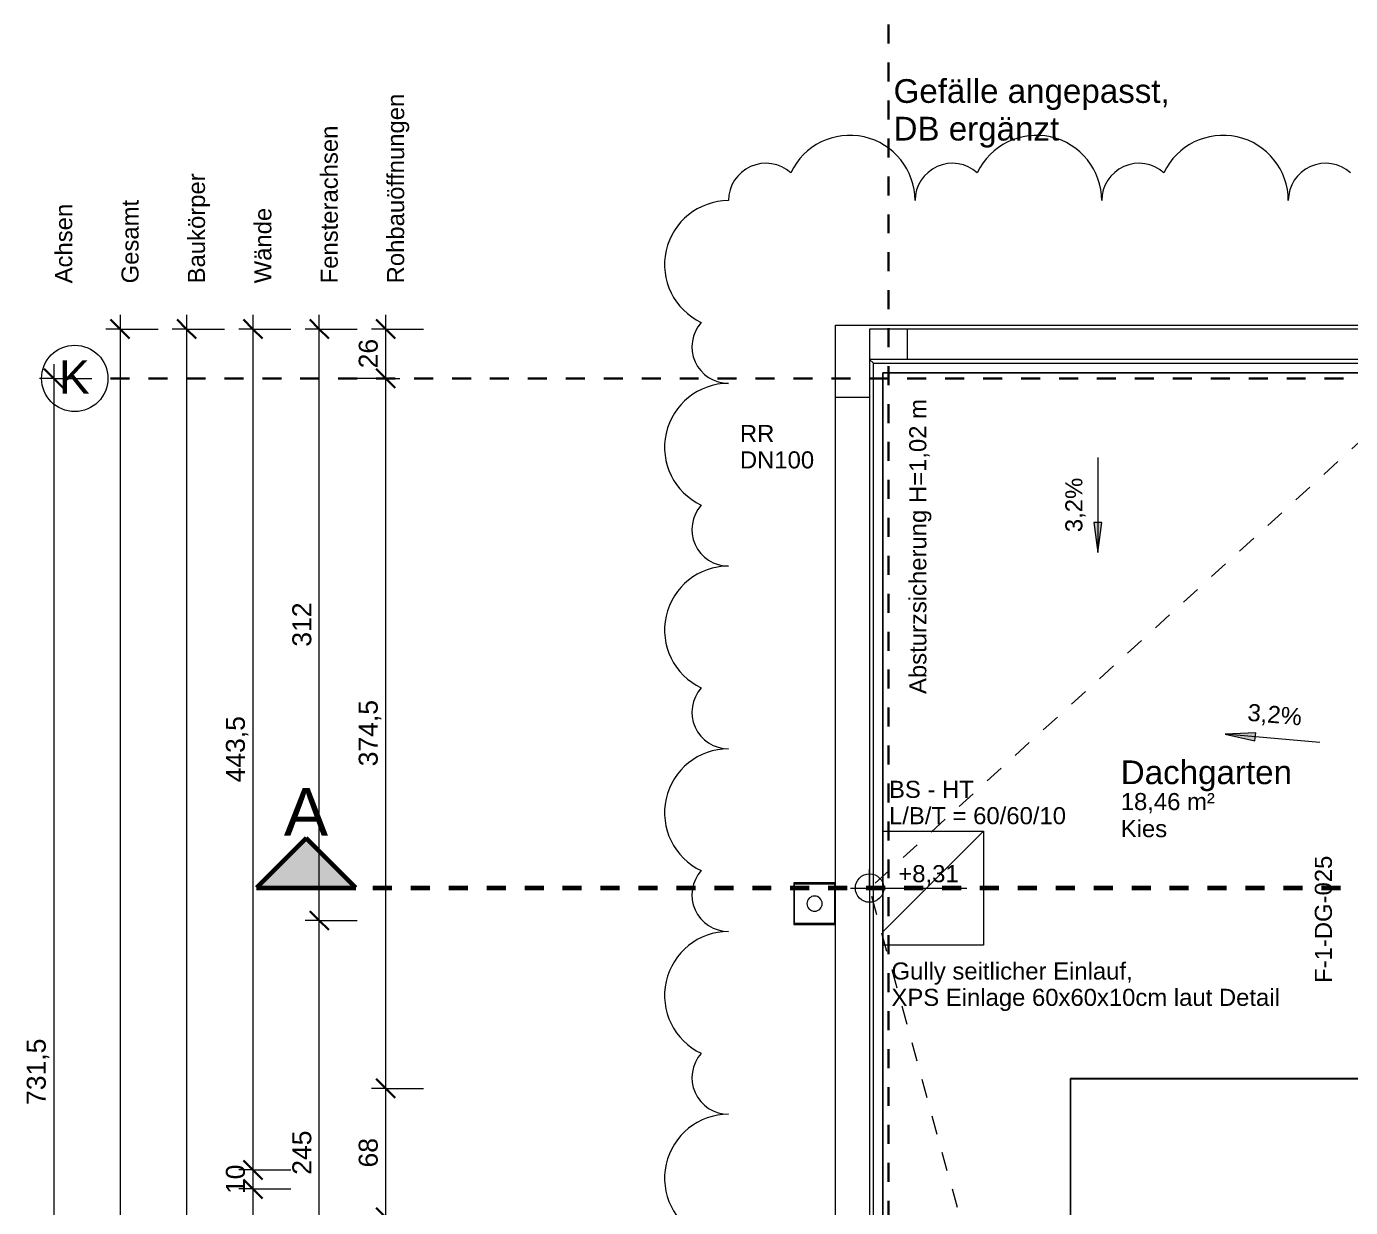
# Model space of a CAD drawing. Header units: metres. Extents: x 3.3 to 48.5, y 58.8 to 100.4.
# Drawn here: x 3.38 to 10.36, y 83.19 to 89.41 of the extents above; entities that cross this region are included whole.
import ezdxf

# ---------------------------------------------------------------- set-up
doc = ezdxf.new("R2010")
doc.units = ezdxf.units.M
for name, pattern in [('Achse', [0.009, 0.005, -0.002, 0, -0.002]), ('Strich Punkt Mittel', [0.015875, 0.00635, -0.004763, 0, -0.004763]), ('Verdeckt', [0.003, 0.002, -0.001])]:
    doc.linetypes.add(name, pattern=pattern)
for name, color, linetype, lineweight in [('A-DETL-HDLN', 90, 'Verdeckt', 5), ('A-FLOR-HRAL', 11, 'Continuous', 5), ('A-GLAZ-IDEN_', 152, 'Continuous', 9), ('A_2D', 7, 'Continuous', 13), ('A_Bemassung-50_', 4, 'Continuous', 9), ('A_Bemassung_', 4, 'Continuous', 9), ('A_Beschriftung_', 7, 'Continuous', 9), ('A_Bodenschlitz', 7, 'Continuous', 5), ('A_Decken', 8, 'Continuous', 13), ('A_Gelaender', 7, 'Continuous', 13), ('A_Raeume', 7, 'Continuous', 13), ('A_Raeume_', 7, 'Continuous', 5), ('A_Raeume_Beschriftung_', 7, 'Continuous', 9), ('A_Raster_', 1, 'Continuous', 9), ('A_Waende', 7, 'Continuous', 13), ('G-ANNO-DIMS_', 111, 'Continuous', 9), ('G-ANNO-REVC-IDEN_', 71, 'Continuous', 9), ('G-ANNO-REVC_', 71, 'Continuous', 9), ('G-ANNO-SYMB_', 111, 'Continuous', 9), ('M-EQPM', 50, 'Continuous', 5), ('Text', 130, 'Continuous', 9)]:
    doc.layers.add(name, color=color, linetype=linetype, lineweight=lineweight)
doc.styles.add('Arial_1', font='arial.ttf', dxfattribs={"height": 0.175})
doc.styles.add('Arial_2', font='arial.ttf', dxfattribs={"height": 0.09})
doc.styles.add('Arial_3', font='arial.ttf', dxfattribs={"height": 0.125})
doc.styles.add('Arial_5', font='arial.ttf', dxfattribs={"height": 0.1})
doc.styles.add('Arial_8', font='arial.ttf', dxfattribs={"height": 0.25})
doc.styles.add('Arial_9', font='arial.ttf', dxfattribs={"height": 0.0018})
doc.dimstyles.new('WGA-Bemaßung', dxfattribs={"dimscale": 0.3048, "dimtxt": 0.102026, "dimasz": 0.328084, "dimexe": 0.246063, "dimexo": 0.0625, "dimgap": 0.04101, "dimtad": 1, "dimdec": 1, "dimlfac": 100, "dimrnd": 0.5, "dimdsep": 46, "dimtxsty": 'Arial_5', "dimblk1": 'OBLIQUE', "dimblk2": 'OBLIQUE', "dimsah": 1, "dimcen": 0.09, "dimdle": 0.246063, "dimazin": 2, "dimtfac": 1, "dimtdec": 4, "dimtix": 1, "dimtmove": 0, "dimatfit": 3, "dimfxl": 0.656168, "dimfxlon": 1, "dimtvp": 1, "dimtolj": 1, "dimtzin": 0, "dimarcsym": 2})

# ---------------------------------------------------------------- blocks, each defined once
blk = doc.blocks.new('Geländer - Geländer-3410059-263_PP_03DG_BT1')
at = {"layer": 'A_Gelaender', "lineweight": 5}
blk.add_line((7.8427, 87.638), (7.8227, 87.658), dxfattribs=at)
blk = doc.blocks.new('Typ des oberen Holms - Oberer Geländerholm_Innen_-3410094-263_PP_03DG_BT1')
at = {"layer": 'A_Gelaender', "lineweight": 5}
for p, q in [((7.8427, 70.998), (7.8427, 87.638)), ((7.8427, 87.638), (10.8827, 87.638)), ((7.8927, 87.588), (7.8927, 71.048)), ((10.8827, 87.588), (7.8927, 87.588))]:
    blk.add_line(p, q, dxfattribs=at)
blk = doc.blocks.new('Typ des oberen Holms - Oberer Geländerholm_Innen_-V1-263_PP_03DG_BT1')
at = {"layer": 'A_Gelaender', "lineweight": 5}
for p, q in [((7.8427, 87.638), (10.8827, 87.638)), ((7.8427, 70.998), (7.8427, 87.638)), ((7.8927, 87.588), (10.8827, 87.588)), ((7.8927, 71.048), (7.8927, 87.588))]:
    blk.add_line(p, q, dxfattribs=at)
blk = doc.blocks.new('HLS_Wasserfangkasten - HLS_Wasserfangkasten-10979366-263_PP_03DG_BT1')
at = {"layer": 'M-EQPM'}
for p, q in [((-0.11, 0.11), (-0.11, -0.11)), ((-0.105, -0.105), (-0.105, 0.105)), ((-0.105, 0.105), (0.105, 0.105)), ((0.105, 0.105), (0.105, -0.105)), ((0.11, -0.11), (0.11, 0.11)), ((-0.11, -0.11), (0.11, -0.11)), ((0.105, -0.105), (-0.105, -0.105))]:
    blk.add_line(p, q, dxfattribs=at)
for start, end in [(360, 180), (180, 360)]:
    blk.add_arc((0, 0), 0.04, start, end, dxfattribs=at)
blk = doc.blocks.new('Allg_BS - HKLS-V68-263_PP_03DG_BT1')
at = {"layer": 'A_Bodenschlitz'}
for p, q in [((-0.2294, -0.2985), (0.3006, 0.2315)), ((-0.2294, 0.2315), (0.3006, 0.2315)), ((-0.2294, -0.2985), (0.3006, 0.2315)), ((-0.2294, 0.2315), (0.3006, 0.2315)), ((0.3006, 0.2315), (0.3006, -0.3685)), ((0.3006, 0.2315), (0.3006, -0.3685)), ((0.3006, -0.3685), (-0.2294, -0.3685)), ((0.3006, -0.3685), (-0.2294, -0.3685))]:
    blk.add_line(p, q, dxfattribs=at)
blk = doc.blocks.new('Raster - BS_Achse-112124-263_PP_03DG_BT1')
at = {"layer": 'A_Beschriftung_'}
blk.add_circle((0, 0), 0.0035, dxfattribs=at)
blk = doc.blocks.new('DIMBLOCK33-263_PP_03DG_BT1')
at = {"layer": 'A_Bemassung-50_', "lineweight": 35, "transparency": 16777216}
for p, q in [((3.5217, 87.558), (3.4717, 87.608)), ((3.5217, 87.558), (3.5717, 87.508)), ((3.5217, 80.2455), (3.4717, 80.2955)), ((3.5217, 80.2455), (3.5717, 80.1955))]:
    blk.add_line(p, q, dxfattribs=at)
at = {"layer": 'A_Bemassung-50_', "transparency": 16777216}
for p, q in [((3.5217, 87.633), (3.5217, 80.2455)), ((3.5217, 87.558), (3.4467, 87.558)), ((3.5217, 87.558), (3.7217, 87.558)), ((3.5217, 80.2455), (3.4467, 80.2455)), ((3.5217, 80.2455), (3.7217, 80.2455))]:
    blk.add_line(p, q, dxfattribs=at)
at = {"layer": 'A_Bemassung-50_', "color": 0, "transparency": 16777216, "insert": (3.3794, 83.7283), "char_height": 0.1, "width": 0.416266, "attachment_point": 1, "rotation": 90, "line_spacing_factor": 0.941778, "style": 'Arial_5'}
blk.add_mtext('731,5', dxfattribs=at)
blk = doc.blocks.new('_Oblique')
at = {"color": 0, "linetype": 'ByBlock', "lineweight": -2}
blk.add_line((-0.5, -0.5), (0.5, 0.5), dxfattribs=at)
blk = doc.blocks.new('DIMBLOCK61-263_PP_03DG_BT1')
at = {"layer": 'A_Bemassung-50_', "lineweight": 35, "transparency": 16777216}
for p, q in [((4.9217, 84.7005), (4.8717, 84.7505)), ((4.9217, 84.7005), (4.9717, 84.6505)), ((4.9217, 82.2505), (4.8717, 82.3005)), ((4.9217, 82.2505), (4.9717, 82.2005))]:
    blk.add_line(p, q, dxfattribs=at)
at = {"layer": 'A_Bemassung-50_', "transparency": 16777216}
for p, q in [((4.9217, 84.7005), (4.8467, 84.7005)), ((4.9217, 82.2505), (4.9217, 84.7005)), ((4.9217, 84.7005), (5.1217, 84.7005)), ((4.9217, 82.2505), (4.8467, 82.2505)), ((4.9217, 82.2505), (5.1217, 82.2505))]:
    blk.add_line(p, q, dxfattribs=at)
at = {"layer": 'A_Bemassung-50_', "color": 0, "transparency": 16777216, "insert": (4.7794, 83.3601), "char_height": 0.1, "width": 0.276883, "attachment_point": 1, "rotation": 90, "line_spacing_factor": 0.941778, "style": 'Arial_5'}
blk.add_mtext('245', dxfattribs=at)
blk = doc.blocks.new('DIMBLOCK62-263_PP_03DG_BT1')
at = {"layer": 'A_Bemassung-50_', "transparency": 16777216}
for p, q in [((4.9217, 84.7005), (4.9217, 87.893)), ((4.9217, 87.818), (4.8467, 87.818)), ((4.9217, 87.818), (5.1217, 87.818)), ((4.9217, 84.7005), (4.8467, 84.7005)), ((4.9217, 84.7005), (5.1217, 84.7005))]:
    blk.add_line(p, q, dxfattribs=at)
at = {"layer": 'A_Bemassung-50_', "lineweight": 35, "transparency": 16777216}
for p, q in [((4.9217, 87.818), (4.8717, 87.868)), ((4.9217, 87.818), (4.9717, 87.768)), ((4.9217, 84.7005), (4.8717, 84.7505)), ((4.9217, 84.7005), (4.9717, 84.6505))]:
    blk.add_line(p, q, dxfattribs=at)
at = {"layer": 'A_Bemassung-50_', "color": 0, "transparency": 16777216, "insert": (4.7794, 86.1439), "char_height": 0.1, "width": 0.276883, "attachment_point": 1, "rotation": 90, "line_spacing_factor": 0.941778, "style": 'Arial_5'}
blk.add_mtext('312', dxfattribs=at)
blk = doc.blocks.new('DIMBLOCK63-263_PP_03DG_BT1')
at = {"layer": 'A_Bemassung-50_', "transparency": 16777216}
for p, q in [((4.5717, 87.893), (4.5717, 83.3855)), ((4.5717, 87.818), (4.4967, 87.818)), ((4.5717, 87.818), (4.7717, 87.818)), ((4.5717, 83.3855), (4.4967, 83.3855)), ((4.5717, 83.3855), (4.7717, 83.3855))]:
    blk.add_line(p, q, dxfattribs=at)
at = {"layer": 'A_Bemassung-50_', "lineweight": 35, "transparency": 16777216}
for p, q in [((4.5717, 87.818), (4.5217, 87.868)), ((4.5717, 87.818), (4.6217, 87.768)), ((4.5717, 83.3855), (4.5217, 83.4355)), ((4.5717, 83.3855), (4.6217, 83.3355))]:
    blk.add_line(p, q, dxfattribs=at)
at = {"layer": 'A_Bemassung-50_', "color": 0, "transparency": 16777216, "insert": (4.4294, 85.4283), "char_height": 0.1, "width": 0.416266, "attachment_point": 1, "rotation": 90, "line_spacing_factor": 0.941778, "style": 'Arial_5'}
blk.add_mtext('443,5', dxfattribs=at)
blk = doc.blocks.new('DIMBLOCK64-263_PP_03DG_BT1')
at = {"layer": 'A_Bemassung-50_', "lineweight": 35, "transparency": 16777216}
for p, q in [((4.5717, 83.3855), (4.5217, 83.4355)), ((4.5717, 83.3855), (4.6217, 83.3355)), ((4.5717, 83.2855), (4.5217, 83.3355)), ((4.5717, 83.2855), (4.6217, 83.2355))]:
    blk.add_line(p, q, dxfattribs=at)
at = {"layer": 'A_Bemassung-50_', "transparency": 16777216}
for p, q in [((4.5717, 83.3855), (4.4967, 83.3855)), ((4.5717, 83.3855), (4.5717, 83.2855)), ((4.5717, 83.3855), (4.7717, 83.3855)), ((4.5717, 83.2855), (4.4967, 83.2855)), ((4.5717, 83.2855), (4.7717, 83.2855))]:
    blk.add_line(p, q, dxfattribs=at)
at = {"layer": 'A_Bemassung-50_', "color": 0, "transparency": 16777216, "insert": (4.4294, 83.2586), "char_height": 0.1, "width": 0.184588, "attachment_point": 1, "rotation": 90, "line_spacing_factor": 0.941778, "style": 'Arial_5'}
blk.add_mtext('10', dxfattribs=at)
blk = doc.blocks.new('DIMBLOCK65-263_PP_03DG_BT1')
at = {"layer": 'A_Bemassung-50_', "transparency": 16777216}
for p, q in [((4.5717, 83.2855), (4.4967, 83.2855)), ((4.5717, 83.2855), (4.5717, 78.1641)), ((4.5717, 83.2855), (4.7717, 83.2855)), ((4.5717, 78.1641), (4.4967, 78.1641)), ((4.5717, 78.1641), (4.7717, 78.1641))]:
    blk.add_line(p, q, dxfattribs=at)
at = {"layer": 'A_Bemassung-50_', "lineweight": 35, "transparency": 16777216}
for p, q in [((4.5717, 83.2855), (4.5217, 83.3355)), ((4.5717, 83.2855), (4.6217, 83.2355)), ((4.5717, 78.1641), (4.5217, 78.2141)), ((4.5717, 78.1641), (4.6217, 78.1141))]:
    blk.add_line(p, q, dxfattribs=at)
at = {"layer": 'A_Bemassung-50_', "color": 0, "transparency": 16777216, "insert": (4.4294, 80.6094), "char_height": 0.1, "width": 0.276883, "attachment_point": 1, "rotation": 90, "line_spacing_factor": 0.941778, "style": 'Arial_5'}
blk.add_mtext('512', dxfattribs=at)
blk = doc.blocks.new('DIMBLOCK72-263_PP_03DG_BT1')
at = {"layer": 'A_Bemassung-50_', "transparency": 16777216}
for p, q in [((3.8717, 87.893), (3.8717, 70.723)), ((3.8717, 87.818), (3.7967, 87.818)), ((3.8717, 87.818), (4.0717, 87.818)), ((3.8717, 70.798), (3.7967, 70.798)), ((3.8717, 70.798), (4.0717, 70.798))]:
    blk.add_line(p, q, dxfattribs=at)
at = {"layer": 'A_Bemassung-50_', "lineweight": 35, "transparency": 16777216}
for p, q in [((3.8717, 87.818), (3.8217, 87.868)), ((3.8717, 87.818), (3.9217, 87.768)), ((3.8717, 70.798), (3.8217, 70.848)), ((3.8717, 70.798), (3.9217, 70.748))]:
    blk.add_line(p, q, dxfattribs=at)
at = {"layer": 'A_Bemassung-50_', "color": 0, "transparency": 16777216, "insert": (3.7294, 79.1542), "char_height": 0.1, "width": 0.369177, "attachment_point": 1, "rotation": 90, "line_spacing_factor": 0.941778, "style": 'Arial_5'}
blk.add_mtext('1702', dxfattribs=at)
blk = doc.blocks.new('DIMBLOCK73-263_PP_03DG_BT1')
at = {"layer": 'A_Bemassung-50_', "transparency": 16777216}
for p, q in [((4.2217, 87.893), (4.2217, 73.738)), ((4.2217, 87.818), (4.1467, 87.818)), ((4.2217, 87.818), (4.4217, 87.818)), ((4.2217, 73.738), (4.1467, 73.738)), ((4.2217, 73.738), (4.4217, 73.738))]:
    blk.add_line(p, q, dxfattribs=at)
at = {"layer": 'A_Bemassung-50_', "lineweight": 35, "transparency": 16777216}
for p, q in [((4.2217, 87.818), (4.1717, 87.868)), ((4.2217, 87.818), (4.2717, 87.768)), ((4.2217, 73.738), (4.1717, 73.788)), ((4.2217, 73.738), (4.2717, 73.688))]:
    blk.add_line(p, q, dxfattribs=at)
at = {"layer": 'A_Bemassung-50_', "color": 0, "transparency": 16777216, "insert": (4.0794, 80.6242), "char_height": 0.1, "width": 0.369177, "attachment_point": 1, "rotation": 90, "line_spacing_factor": 0.941778, "style": 'Arial_5'}
blk.add_mtext('1408', dxfattribs=at)
blk = doc.blocks.new('Schnitt - 100_Gebaeudeschnitt-1260755-263_PP_03DG_BT1')
at = {"layer": 'G-ANNO-SYMB_'}
blk.add_hatch(color=256, dxfattribs=at).paths.add_polyline_path([(-0.00829, 0), (-0.00305, 0.00525), (0.0022, 0)])
at = {"layer": 'G-ANNO-SYMB_', "lineweight": 70}
for p, q in [((-0.00305, 0.00525), (-0.00829, 0)), ((0.0022, 0), (-0.00305, 0.00525)), ((-0.00829, 0), (0.0022, 0))]:
    blk.add_line(p, q, dxfattribs=at)
blk = doc.blocks.new('DIMBLOCK314-263_PP_03DG_BT1')
at = {"layer": 'A_Bemassung-50_', "lineweight": 35, "transparency": 16777216}
for p, q in [((5.2717, 83.8155), (5.2217, 83.8655)), ((5.2717, 83.8155), (5.3217, 83.7655)), ((5.2717, 83.1355), (5.2217, 83.1855)), ((5.2717, 83.1355), (5.3217, 83.0855))]:
    blk.add_line(p, q, dxfattribs=at)
at = {"layer": 'A_Bemassung-50_', "transparency": 16777216}
for p, q in [((5.2717, 83.8155), (5.1967, 83.8155)), ((5.2717, 83.1355), (5.2717, 83.8155)), ((5.2717, 83.8155), (5.4717, 83.8155)), ((5.2717, 83.1355), (5.1967, 83.1355)), ((5.2717, 83.1355), (5.4717, 83.1355))]:
    blk.add_line(p, q, dxfattribs=at)
at = {"layer": 'A_Bemassung-50_', "color": 0, "transparency": 16777216, "insert": (5.1294, 83.3986), "char_height": 0.1, "width": 0.184588, "attachment_point": 1, "rotation": 90, "line_spacing_factor": 0.941778, "style": 'Arial_5'}
blk.add_mtext('68', dxfattribs=at)
blk = doc.blocks.new('DIMBLOCK315-263_PP_03DG_BT1')
at = {"layer": 'A_Bemassung-50_', "lineweight": 35, "transparency": 16777216}
for p, q in [((5.2717, 87.558), (5.2217, 87.608)), ((5.2717, 87.558), (5.3217, 87.508)), ((5.2717, 83.8155), (5.2217, 83.8655)), ((5.2717, 83.8155), (5.3217, 83.7655))]:
    blk.add_line(p, q, dxfattribs=at)
at = {"layer": 'A_Bemassung-50_', "transparency": 16777216}
for p, q in [((5.2717, 87.558), (5.0717, 87.558)), ((5.2717, 83.8155), (5.2717, 87.558)), ((5.2717, 87.558), (5.3467, 87.558)), ((5.2717, 83.8155), (5.1967, 83.8155)), ((5.2717, 83.8155), (5.4717, 83.8155))]:
    blk.add_line(p, q, dxfattribs=at)
at = {"layer": 'A_Bemassung-50_', "color": 0, "transparency": 16777216, "insert": (5.1294, 85.5133), "char_height": 0.1, "width": 0.416266, "attachment_point": 1, "rotation": 90, "line_spacing_factor": 0.941778, "style": 'Arial_5'}
blk.add_mtext('374,5', dxfattribs=at)
blk = doc.blocks.new('DIMBLOCK316-263_PP_03DG_BT1')
at = {"layer": 'A_Bemassung-50_', "transparency": 16777216}
for p, q in [((5.2717, 87.558), (5.2717, 87.893)), ((5.2717, 87.818), (5.1967, 87.818)), ((5.2717, 87.818), (5.4717, 87.818)), ((5.2717, 87.558), (5.0717, 87.558)), ((5.2717, 87.558), (5.3467, 87.558))]:
    blk.add_line(p, q, dxfattribs=at)
at = {"layer": 'A_Bemassung-50_', "lineweight": 35, "transparency": 16777216}
for p, q in [((5.2717, 87.818), (5.2217, 87.868)), ((5.2717, 87.818), (5.3217, 87.768)), ((5.2717, 87.558), (5.2217, 87.608)), ((5.2717, 87.558), (5.3217, 87.508))]:
    blk.add_line(p, q, dxfattribs=at)
at = {"layer": 'A_Bemassung-50_', "color": 0, "transparency": 16777216, "insert": (5.1294, 87.6111), "char_height": 0.1, "width": 0.184588, "attachment_point": 1, "rotation": 90, "line_spacing_factor": 0.941778, "style": 'Arial_5'}
blk.add_mtext('26', dxfattribs=at)
blk = doc.blocks.new('BS_Maßkette_AT_PP - oben oder links-9573065-263_PP_03DG_BT1')
at = {"layer": 'A_Beschriftung_', "char_height": 0.0018, "attachment_point": 1, "style": 'Arial_9'}
for s, insert, width in [('Achsen', (0, 0.00022), 0.0099409), ('Gesamt', (0, -0.00678), 0.0102616), ('Baukörper', (0, -0.01378), 0.0137089), ('Wände', (0, -0.02078), 0.0096203), ('Fensterachsen', (0, -0.02778), 0.019481), ('Rohbauöffnungen', (0, -0.03478), 0.0238101)]:
    blk.add_mtext(s, dxfattribs=dict(at, insert=insert, width=width))
blk = doc.blocks.new('Höhenkoten - 018-55644-263_PP_03DG_BT1')
at = {"layer": 'G-ANNO-DIMS_'}
for p, q in [((0, 0), (0, 0.002)), ((-0.002, 0), (0.01024, 0)), ((0, 0), (0, -0.002))]:
    blk.add_line(p, q, dxfattribs=at)
blk.add_circle((0, 0), 0.0015, dxfattribs=at)
blk = doc.blocks.new('Family - ___-11922589-263_PP_03DG_BT1')
at = {"layer": 'G-ANNO-REVC_'}
for centre, radius, start, end in [((7.7183, 88.4951), 0.3443, 360, 154.79123), ((8.7021, 88.4951), 0.3443, 360, 154.79123), ((9.6859, 88.4951), 0.3443, 360, 154.79123), ((7.2756, 88.4951), 0.1968, 48.18969, 180), ((8.2594, 88.4951), 0.1968, 48.18969, 180), ((9.2432, 88.4951), 0.1968, 48.18969, 180), ((10.2269, 88.4951), 0.1968, 48.18969, 180), ((7.0788, 88.158), 0.3371, 90, 244.79123), ((7.0788, 87.7246), 0.1926, 138.18969, 270), ((7.0788, 87.1948), 0.3371, 90, 244.79123), ((7.0788, 86.7614), 0.1926, 138.18969, 270), ((7.0788, 86.2317), 0.3371, 90, 244.79123), ((7.0788, 85.7983), 0.1926, 138.18969, 270), ((7.0788, 85.2685), 0.3371, 90, 244.79123), ((7.0788, 84.8351), 0.1926, 138.18969, 270), ((7.0788, 84.3054), 0.3371, 90, 244.79123), ((7.0788, 83.8719), 0.1926, 138.18969, 270), ((7.0788, 83.3422), 0.3371, 90, 244.79123)]:
    blk.add_arc(centre, radius, start, end, dxfattribs=at)

msp = doc.modelspace()

# ---------------------------------------------------------------- hatches: boundary and pattern name
at = {"layer": 'G-ANNO-DIMS_'}
for points in [[(9.0256, 86.6404), (9.0465, 86.7992), (9.0047, 86.7992)], [(9.6981, 85.6829), (9.8543, 85.6479), (9.8581, 85.6896)]]:
    msp.add_hatch(color=256, dxfattribs=at).paths.add_polyline_path(points)

# ---------------------------------------------------------------- linework, layer by layer
at = {"layer": 'A-DETL-HDLN'}
for p in [(10.8827, 87.658), (10.8827, 73.738)]:
    msp.add_line(p, (7.8227, 84.8713), dxfattribs=at)
at = {"layer": 'A_2D'}
for p, q in [((10.8827, 83.868), (8.8827, 83.868)), ((8.8827, 83.868), (8.8827, 78.667))]:
    msp.add_line(p, q, dxfattribs=at)
at = {"layer": 'A_Decken'}
for p, q in [((7.8927, 85.1713), (8.4227, 85.1713)), ((8.4227, 85.1713), (8.4227, 84.5713)), ((8.4227, 84.5713), (7.8927, 84.5713)), ((8.8827, 78.667), (8.8827, 83.868)), ((8.8827, 83.868), (10.8827, 83.868))]:
    msp.add_line(p, q, dxfattribs=at)
at = {"layer": 'A_Raeume', "color": 8, "linetype": 'Verdeckt'}
for p, q in [((10.8827, 83.8652), (8.8827, 83.8652)), ((8.8827, 83.8652), (8.8827, 78.667))]:
    msp.add_line(p, q, dxfattribs=at)
at = {"layer": 'A_Raeume_', "flags": 128}
for points in [[(10.8827, 83.8652), (10.8827, 87.588), (7.8927, 87.588), (7.8927, 77.9366), (10.8827, 77.9366), (10.8827, 78.6666), (8.8827, 78.6666), (8.8827, 83.8652)], [(10.8827, 78.6666), (10.8827, 83.8652), (8.8827, 83.8652), (8.8827, 78.6666)]]:
    msp.add_lwpolyline(points, close=True, dxfattribs=at)
at = {"layer": 'A_Raster_', "linetype": 'Strich Punkt Mittel', "lineweight": 35}
for p, q in [((7.9227, 90.4228), (7.9227, 67.8471)), ((48.1215, 87.558), (3.8074, 87.558))]:
    msp.add_line(p, q, dxfattribs=at)
at = {"layer": 'A_Waende'}
for p, q in [((7.6427, 70.798), (7.6427, 87.838)), ((7.6427, 87.838), (10.6634, 87.838)), ((7.8227, 87.818), (7.8227, 70.978)), ((10.6634, 87.818), (7.8227, 87.818)), ((8.0227, 87.658), (8.0227, 87.818)), ((10.6634, 87.658), (7.8227, 87.658)), ((7.8227, 87.458), (7.6427, 87.458))]:
    msp.add_line(p, q, dxfattribs=at)
at = {"layer": 'G-ANNO-DIMS_'}
for p, q in [((9.0256, 87.1404), (9.0256, 86.6404)), ((9.0465, 86.7992), (9.0047, 86.7992)), ((9.0047, 86.7992), (9.0256, 86.6404)), ((9.0256, 86.6404), (9.0465, 86.7992)), ((9.8581, 85.6896), (9.6981, 85.6829)), ((9.6981, 85.6829), (9.8543, 85.6479)), ((10.1961, 85.6382), (9.6981, 85.6829)), ((9.8543, 85.6479), (9.8581, 85.6896))]:
    msp.add_line(p, q, dxfattribs=at)
at = {"layer": 'G-ANNO-SYMB_', "linetype": 'Achse', "lineweight": 70}
msp.add_line((5.0046, 84.8728), (47.8756, 84.8728), dxfattribs=at)

# ---------------------------------------------------------------- block references
at = {"layer": 'A-FLOR-HRAL'}
msp.add_blockref('Geländer - Geländer-3410059-263_PP_03DG_BT1', (0, 0), dxfattribs=at)
at = {"layer": 'A_2D'}
msp.add_blockref('Allg_BS - HKLS-V68-263_PP_03DG_BT1', (8.1221, 84.9398), dxfattribs=at)
at = {"layer": 'A_Beschriftung_'}
for name, p, xscale, yscale, zscale, rotation in [('BS_Maßkette_AT_PP - oben oder links-9573065-263_PP_03DG_BT1', (3.5399, 88.059), 50, 50, 50, 90.0000000000001), ('Raster - BS_Achse-112124-263_PP_03DG_BT1', (3.6324, 87.558), 49.99999999999998, 49.99999999999998, 49.99999999999998, 90)]:
    msp.add_blockref(name, p, dxfattribs=dict(at, xscale=xscale, yscale=yscale, zscale=zscale, rotation=rotation))
at = {"layer": 'A_Gelaender', "lineweight": 5}
for name in ['Typ des oberen Holms - Oberer Geländerholm_Innen_-3410094-263_PP_03DG_BT1', 'Typ des oberen Holms - Oberer Geländerholm_Innen_-V1-263_PP_03DG_BT1']:
    msp.add_blockref(name, (0, 0), dxfattribs=at)
at = {"layer": 'G-ANNO-DIMS_', "xscale": 49.99999999999998, "yscale": 49.99999999999998, "zscale": 49.99999999999998}
msp.add_blockref('Höhenkoten - 018-55644-263_PP_03DG_BT1', (7.8227, 84.8713), dxfattribs=at)
at = {"layer": 'G-ANNO-REVC_'}
msp.add_blockref('Family - ___-11922589-263_PP_03DG_BT1', (0, 0), dxfattribs=at)
at = {"layer": 'G-ANNO-SYMB_', "xscale": 49.99999999999998, "yscale": 49.99999999999998, "zscale": 49.99999999999998}
msp.add_blockref('Schnitt - 100_Gebaeudeschnitt-1260755-263_PP_03DG_BT1', (5.0046, 84.8728), dxfattribs=at)
at = {"layer": 'M-EQPM', "rotation": 269.9999999999998}
msp.add_blockref('HLS_Wasserfangkasten - HLS_Wasserfangkasten-10979366-263_PP_03DG_BT1', (7.5327, 84.7893), dxfattribs=at)

# ---------------------------------------------------------------- texts
at = {"layer": 'A-GLAZ-IDEN_', "insert": (10.17, 84.3716), "char_height": 0.09, "width": 0.797679, "attachment_point": 1, "rotation": 90, "style": 'Arial_2'}
msp.add_mtext('F-1-DG-025', dxfattribs=at)
at = {"layer": 'A_Beschriftung_', "attachment_point": 1}
for s, insert, char_height, width, style in [('K', (3.5479, 87.6527), 0.175, 0.200422, 'Arial_1'), ('BS - HT', (7.9251, 85.4369), 0.09, 0.529114, 'Arial_2'), ('L/B/T = 60/60/10', (7.9251, 85.298), 0.09, 1.110337, 'Arial_2')]:
    msp.add_mtext(s, dxfattribs=dict(at, insert=insert, char_height=char_height, width=width, style=style))
at = {"layer": 'A_Raeume_Beschriftung_', "attachment_point": 1}
for s, insert, char_height, width, style in [('Dachgarten', (9.1468, 85.5443), 0.125, 1.086287, 'Arial_3'), ('18,46 m²', (9.1468, 85.3724), 0.09, 0.58924, 'Arial_2'), ('Kies', (9.1468, 85.2298), 0.09, 0.280591, 'Arial_2')]:
    msp.add_mtext(s, dxfattribs=dict(at, insert=insert, char_height=char_height, width=width, style=style))
at = {"layer": 'G-ANNO-DIMS_', "char_height": 0.09, "width": 0.342666, "attachment_point": 1, "line_spacing_factor": 0.941778, "style": 'Arial_2'}
for insert, rotation in [((8.8545, 86.7477), 90), ((9.8202, 85.8437), 354.87323)]:
    msp.add_mtext('3,2%', dxfattribs=dict(at, insert=insert, rotation=rotation))
at = {"layer": 'G-ANNO-DIMS_', "insert": (7.9743, 84.9924), "char_height": 0.09, "width": 0.380128, "attachment_point": 1, "line_spacing_factor": 0.941778, "style": 'Arial_2'}
msp.add_mtext('+8,31', dxfattribs=at)
at = {"layer": 'G-ANNO-REVC-IDEN_', "char_height": 0.125, "attachment_point": 1, "style": 'Arial_3'}
for s, insert, width in [('Gefälle angepasst,', (7.949, 89.1354), 1.755696), ('DB ergänzt', (7.949, 88.937), 1.054219)]:
    msp.add_mtext(s, dxfattribs=dict(at, insert=insert, width=width))
at = {"layer": 'G-ANNO-SYMB_', "insert": (4.7351, 85.3981), "char_height": 0.25, "width": 0.284599, "attachment_point": 1, "style": 'Arial_8'}
msp.add_mtext('A', dxfattribs=at)
at = {"layer": 'Text', "color": 7, "insert": (8.0318, 85.8945), "char_height": 0.09, "width": 1.835864, "attachment_point": 1, "rotation": 90, "style": 'Arial_2'}
msp.add_mtext('Absturzsicherung H=1,02 m', dxfattribs=at)
at = {"layer": 'Text', "color": 7, "char_height": 0.09, "attachment_point": 1, "style": 'Arial_2'}
for s, insert, width in [('RR', (7.139, 87.3126), 0.216456), ('DN100', (7.139, 87.1736), 0.468987), ('Gully seitlicher Einlauf,', (7.9381, 84.4793), 1.455063), ('XPS Einlage 60x60x10cm laut Detail', (7.9381, 84.3404), 2.38502)]:
    msp.add_mtext(s, dxfattribs=dict(at, insert=insert, width=width))

# ---------------------------------------------------------------- dimensions: what is measured, and where the dimension line sits
at = {"layer": 'A_Bemassung_'}
for base, p1, p2, override, picture, middle in [((3.8717, 70.798), (4.0717, 87.818), (4.0717, 70.798), {"dimpost": '<>', "dimfxl": 17.02}, 'DIMBLOCK72-263_PP_03DG_BT1', (3.8082, 79.308)), ((4.2217, 73.738), (4.4217, 87.818), (4.4217, 73.738), {"dimpost": '<>', "dimfxl": 14.08}, 'DIMBLOCK73-263_PP_03DG_BT1', (4.1582, 80.778)), ((4.5717197097, 83.3854984321), (4.7717197097, 87.8179984321), (4.7717197097, 83.3854984321), {"dimpost": '<>', "dimfxl": 4.4325}, 'DIMBLOCK63-263_PP_03DG_BT1', (4.5081283043, 85.6017484321)), ((4.9217197097, 87.8179984321), (5.1217197097, 84.7004984321), (5.1217197097, 87.8179984321), {"dimpost": '<>', "dimfxl": 3.1175}, 'DIMBLOCK62-263_PP_03DG_BT1', (4.8581283043, 86.2592484321)), ((5.2717, 87.818), (5.0717, 87.558), (5.4717, 87.818), {"dimpost": '<>', "dimfxl": 0.477074}, 'DIMBLOCK316-263_PP_03DG_BT1', (5.2082, 87.688)), ((3.5217197097, 80.2454984321), (3.7217197097, 87.5579984321), (3.7217197097, 80.2454984321), {"dimpost": '<>', "dimfxl": 7.3125}, 'DIMBLOCK33-263_PP_03DG_BT1', (3.4581283043, 83.9017484321)), ((5.2717197097, 87.5579984321), (5.4717197097, 83.8154984321), (5.0717197097, 87.5579984321), {"dimpost": '<>', "dimfxl": 3.763815}, 'DIMBLOCK315-263_PP_03DG_BT1', (5.2081283043, 85.6867484321)), ((4.9217, 84.7005), (5.1217, 82.2505), (5.1217, 84.7005), {"dimpost": '<>', "dimfxl": 2.45}, 'DIMBLOCK61-263_PP_03DG_BT1', (4.8582, 83.4755)), ((5.2717, 83.8155), (5.4717, 83.1355), (5.4717, 83.8155), {"dimpost": '<>', "dimfxl": 0.68}, 'DIMBLOCK314-263_PP_03DG_BT1', (5.2082, 83.4755)), ((4.5717, 83.2855), (4.7717, 83.3855), (4.7717, 83.2855), {"dimpost": '<>', "dimfxl": 0.1}, 'DIMBLOCK64-263_PP_03DG_BT1', (4.5082, 83.3355)), ((4.5717, 78.1641), (4.7717, 83.2855), (4.7717, 78.1641), {"dimpost": '<>', "dimfxl": 5.121422}, 'DIMBLOCK65-263_PP_03DG_BT1', (4.5082, 80.7248))]:
    dim = msp.add_linear_dim(base=base, p1=p1, p2=p2, angle=90, dimstyle='WGA-Bemaßung', override=override, dxfattribs=at)
    dim.commit()
    dim.dimension.update_dxf_attribs({"geometry": picture, "text_midpoint": middle})

doc.saveas('drawing.dxf')
